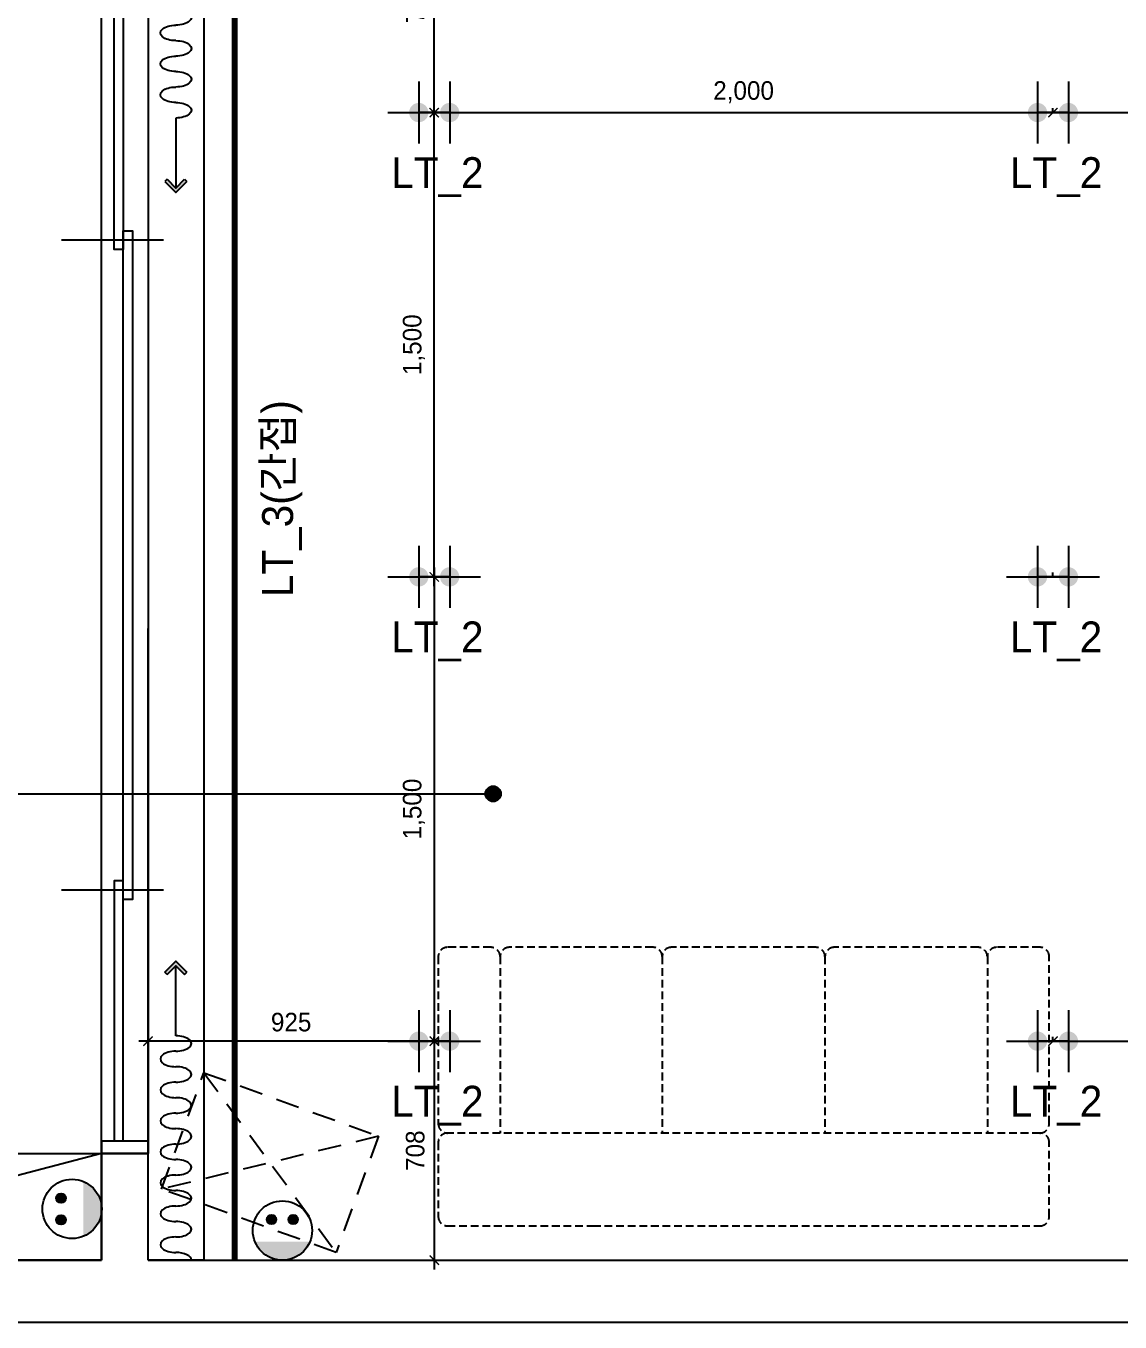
# Model space of a CAD drawing. Header units: inches. Extents: x 38372 to 259385, y 31566 to 93830.
# Drawn here: x 97843 to 101380, y 57893 to 62080 of the extents above; entities that cross this region are included whole.
import ezdxf
from ezdxf.enums import TextEntityAlignment as Align

# ---------------------------------------------------------------- set-up
doc = ezdxf.new("R2010")
doc.units = ezdxf.units.IN
doc.header["$LTSCALE"] = 50
doc.header["$MEASUREMENT"] = 0
doc.header["$PDSIZE"] = 700.071425
doc.linetypes.add('DASHED', pattern=[0.75, 0.5, -0.25])
doc.linetypes.add('HID', pattern=[2.5, 1.5, -1])
for name, color, linetype in [('0-ELC TEXT', 7, 'Continuous'), ('01. F-소품', 3, 'Continuous'), ('04-WIN', 4, 'Continuous'), ('06-FUR', 6, 'Continuous'), ('06-LIGHT', 4, 'Continuous'), ('07-DIM WAL', 5, 'Continuous'), ('2-con', 2, 'Continuous'), ('3.기호.계단선', 30, 'Continuous'), ('4-win', 4, 'Continuous'), ('FUR', 8, 'DASHED'), ('설비', 140, 'Continuous')]:
    doc.layers.add(name, color=color, linetype=linetype)
doc.styles.add('HY 울릉도 L', font='')
doc.styles.add('코레일둥고', font='Korail_Round_Gothic_Medium.ttf')
doc.styles.get('HY 울릉도 L').set_extended_font_data('HY울릉도L')
doc.dimstyles.new('30', dxfattribs={"dimscale": 30, "dimtxt": 2, "dimasz": 1, "dimexe": 1, "dimexo": 1, "dimgap": 1, "dimtad": 1, "dimdec": 0, "dimrnd": 0.05, "dimdsep": 46, "dimlunit": 6, "dimtxsty": 'HY 울릉도 L', "dimblk": 'ARCHTICK', "dimcen": 2.5, "dimdle": 1, "dimclrd": 133, "dimclre": 133, "dimclrt": 30, "dimadec": 0, "dimazin": 0, "dimtfac": 1, "dimtdec": 0, "dimtix": 1, "dimtmove": 2, "dimatfit": 3, "dimldrblk": 'ARCHTICK', "dimfxl": 0, "dimlwd": -1, "dimlwe": -1, "dimarcsym": 0})

# ---------------------------------------------------------------- blocks, each defined once
blk = doc.blocks.new('ffwfr')
at = {"layer": '04-WIN', "color": 8}
for p, q in [((98238, 62197.5), (98238, 60133.3)), ((98288, 61387.5), (97958, 61387.5)), ((98238, 58477.5), (98238, 60133.3)), ((98288, 59287.5), (97958, 59287.5))]:
    blk.add_line(p, q, dxfattribs=at)
for points in [[(98158, 62197.5), (98158, 61357.5), (98128, 61357.5), (98128, 62197.5)], [(98158, 58477.5), (98158, 59317.5), (98128, 59317.5), (98128, 58477.5)], [(98178, 58437.5), (98238, 58437.5), (98238, 58477.5), (98088, 58477.5), (98088, 58437.5)]]:
    blk.add_lwpolyline(points, dxfattribs=at)
blk.add_lwpolyline([(98158, 61417.5), (98188, 61417.5), (98188, 60133.3), (98188, 59257.5), (98158, 59257.5), (98158, 60133.3)], close=True, dxfattribs=at)
at = {"layer": '06-FUR', "color": 8}
for p, q in [((98088, 58437.5), (96768, 58092.5)), ((96768, 58437.5), (98088, 58437.5)), ((98088, 58437.5), (98088, 58092.5)), ((98088, 58092.5), (96768, 58092.5))]:
    blk.add_line(p, q, dxfattribs=at)
at = {"layer": '2-con', "color": 8}
for p, q in [((98088, 58092.5), (98088, 58437.5)), ((98088, 58437.5), (98238, 58437.5)), ((98238, 58092.5), (98238, 58437.5)), ((96768, 58092.5), (98088, 58092.5)), ((98238, 58092.5), (102192, 58092.5)), ((96618, 57892.5), (101992, 57892.5))]:
    blk.add_line(p, q, dxfattribs=at)
at = {"layer": '3.기호.계단선', "color": 8, "linetype": 'HID'}
for p, q in [((98281.8, 58322.3), (98418.6, 58698.2)), ((98418.6, 58698.2), (98845.6, 58117.1)), ((98418.6, 58698.2), (98982.4, 58493)), ((98982.4, 58493), (98281.8, 58322.3)), ((98982.4, 58493), (98845.6, 58117.1)), ((98845.6, 58117.1), (98281.8, 58322.3))]:
    blk.add_line(p, q, dxfattribs=at)
at = {"layer": '4-win', "color": 8}
blk.add_lwpolyline([(98088, 62237.5), (98238, 62237.5), (98238, 58437.5), (98088, 58437.5)], close=True, dxfattribs=at)
at = {"layer": 'FUR', "color": 8}
for p, q in [((99346, 59103.3), (99206, 59103.3)), ((99676, 59103.3), (99406, 59103.3)), ((99870, 59103.3), (99676, 59103.3)), ((100396, 59103.3), (99930, 59103.3)), ((100921, 59103.3), (100456, 59103.3)), ((99176, 59073.3), (99176, 58533.3)), ((99376, 59073.3), (99376, 58503.3)), ((99900, 59073.3), (99900, 58503.3)), ((100426, 59073.3), (100426, 58503.3)), ((100951, 59073.3), (100951, 58503.3))]:
    blk.add_line(p, q, dxfattribs=at)
blk.add_lwpolyline([(101121, 58503.3, 0.414214), (101151, 58533.3), (101151, 59073.3, 0.414214), (101121, 59103.3), (100981, 59103.3, 0.414214), (100951, 59073.3, 0.414214)], format="xyb", dxfattribs=at)
blk.add_lwpolyline([(99206, 58203.3), (99676, 58203.3), (101121, 58203.3, 0.414214), (101151, 58233.3), (101151, 58473.3, 0.414214), (101121, 58503.3), (99676, 58503.3), (99206, 58503.3, 0.414214), (99176, 58473.3), (99176, 58233.3, 0.414214)], format="xyb", close=True, dxfattribs=at)
for centre, start, end in [((99206, 59073.3), 90, 180), ((99346, 59073.3), 0, 90), ((99406, 59073.3), 90, 180), ((99870, 59073.3), 0, 90), ((99930, 59073.3), 90, 180), ((100396, 59073.3), 0, 90), ((100456, 59073.3), 90, 180), ((100921, 59073.3), 0, 90), ((99206, 58533.3), 180, 270)]:
    blk.add_arc(centre, 30, start, end, dxfattribs=at)
blk = doc.blocks.new('ghehrth')
at = {"layer": '06-LIGHT'}
h = blk.add_hatch(color=256, dxfattribs=at)
h.dxf.hatch_style = 1
edge = h.paths.add_edge_path()
edge.add_arc((74745, 23106.8), 31.2, 270, 630)
at = {"color": 1, "linetype": 'Continuous'}
for p, q in [((74745, 23006.8), (74745, 23206.8)), ((74645, 23106.8), (74845, 23106.8))]:
    blk.add_line(p, q, dxfattribs=at)
blk = doc.blocks.new('HEY')
at = {"layer": '06-LIGHT', "color": 1}
blk.add_lwpolyline([(66128.5, 14166.8), (66128.5, 14066.8), (66128.5, 14116.8), (66114.3, 14116.8)], dxfattribs=at)
at = {"layer": '06-LIGHT'}
for p in [(-8616.6, -8940), (-8616.6, -9040)]:
    blk.add_blockref('ghehrth', p, dxfattribs=at)
blk = doc.blocks.new('FFSFDF')
at = {"layer": '01. F-소품'}
blk.add_hatch(color=8, dxfattribs=at).paths.add_polyline_path([(1567672.9, 1746751.1), (1567679.9, 1746744.1), (1567715.3, 1746779.4), (1567679.9, 1746814.8), (1567672.9, 1746807.7), (1567701.2, 1746779.4)])
at = {"layer": '01. F-소품', "color": 8}
for p, q in [((1567474.8, 1746779.4), (1567701.2, 1746779.4)), ((1567672.9, 1746807.7), (1567679.9, 1746814.8)), ((1567672.9, 1746751.1), (1567679.9, 1746744.1))]:
    blk.add_line(p, q, dxfattribs=at)
for points in [[(1567672.9, 1746807.7), (1567701.2, 1746779.4), (1567672.9, 1746751.1)], [(1567679.9, 1746814.8), (1567715.3, 1746779.4), (1567679.9, 1746744.1)]]:
    blk.add_lwpolyline(points, dxfattribs=at)
for centre, start_param, end_param in [((1566799.8, 1746779.4), 1.570796, 4.712389), ((1566899.8, 1746779.4), 1.570796, 4.712389), ((1566999.8, 1746779.4), 1.570796, 4.712389), ((1567099.8, 1746779.4), 1.570796, 4.712389), ((1567199.8, 1746779.4), 1.570796, 4.712389), ((1567299.8, 1746779.4), 1.570796, 4.712389), ((1567399.8, 1746779.4), 1.570796, 4.712389), ((1566749.8, 1746779.4), 6.283185, 7.853982), ((1566849.8, 1746779.4), 4.712389, 7.853982), ((1566949.8, 1746779.4), 4.712389, 7.853982), ((1567049.8, 1746779.4), 4.712389, 7.853982), ((1567149.8, 1746779.4), 4.712389, 7.853982), ((1567249.8, 1746779.4), 4.712389, 7.853982), ((1567349.8, 1746779.4), 4.712389, 7.853982), ((1567449.8, 1746779.4), 4.712389, 7.853982)]:
    blk.add_ellipse(centre, major_axis=(0, -50), ratio=0.5, start_param=start_param, end_param=end_param, dxfattribs=at)
blk = doc.blocks.new('_ArchTick')
at = {"color": 0, "linetype": 'ByBlock', "const_width": 0.15}
blk.add_lwpolyline([(-0.5, -0.5), (0.5, 0.5)], dxfattribs=at)
blk = doc.blocks.new('*D137')
at = {"layer": '07-DIM WAL', "color": 133}
blk.add_line((99133, 61800), (101193, 61800), dxfattribs=at)
at = {"layer": 'Defpoints', "color": 0}
for p in [(99163, 61800), (101163, 61800), (101163, 61800)]:
    blk.add_point(p, dxfattribs=at)
at = {"layer": '07-DIM WAL', "color": 133, "xscale": 30, "yscale": 30, "zscale": 30, "rotation": 180}
blk.add_blockref('_ArchTick', (99163, 61800), dxfattribs=at)
at = {"layer": '07-DIM WAL', "color": 133, "xscale": 30, "yscale": 30, "zscale": 30}
blk.add_blockref('_ArchTick', (101163, 61800), dxfattribs=at)
at = {"layer": '07-DIM WAL', "color": 30, "insert": (100163, 61865.9), "char_height": 60, "attachment_point": 5, "style": 'HY 울릉도 L'}
blk.add_mtext('2,000', dxfattribs=at)
blk = doc.blocks.new('*D142')
at = {"layer": '07-DIM WAL', "color": 133}
blk.add_line((101133, 58800), (101835, 58800), dxfattribs=at)
at = {"layer": 'Defpoints', "color": 0}
for p in [(101163, 58800), (101805, 58800), (101805, 58800)]:
    blk.add_point(p, dxfattribs=at)
at = {"layer": '07-DIM WAL', "color": 133, "xscale": 30, "yscale": 30, "zscale": 30, "rotation": 180}
blk.add_blockref('_ArchTick', (101163, 58800), dxfattribs=at)
at = {"layer": '07-DIM WAL', "color": 133, "xscale": 30, "yscale": 30, "zscale": 30}
blk.add_blockref('_ArchTick', (101805, 58800), dxfattribs=at)
at = {"layer": '07-DIM WAL', "color": 30, "insert": (101484, 58861.3), "char_height": 60, "attachment_point": 5, "style": 'HY 울릉도 L'}
blk.add_mtext('642', dxfattribs=at)
blk = doc.blocks.new('*D143')
at = {"layer": '07-DIM WAL', "color": 133}
for p, q in [((99193, 58800), (98208, 58800)), ((98238, 58814.4), (98238, 58830))]:
    blk.add_line(p, q, dxfattribs=at)
at = {"layer": 'Defpoints', "color": 0}
for p in [(98238, 58800), (99163, 58800), (98238, 58784.4)]:
    blk.add_point(p, dxfattribs=at)
at = {"layer": '07-DIM WAL', "color": 133, "xscale": 30, "yscale": 30, "zscale": 30, "rotation": 180}
blk.add_blockref('_ArchTick', (98238, 58800), dxfattribs=at)
at = {"layer": '07-DIM WAL', "color": 133, "xscale": 30, "yscale": 30, "zscale": 30}
blk.add_blockref('_ArchTick', (99163, 58800), dxfattribs=at)
at = {"layer": '07-DIM WAL', "color": 30, "insert": (98700.5, 58861.3), "char_height": 60, "attachment_point": 5, "style": 'HY 울릉도 L'}
blk.add_mtext('925', dxfattribs=at)
blk = doc.blocks.new('*D144')
at = {"layer": '07-DIM WAL', "color": 133}
blk.add_line((99163, 60270), (99163, 61830), dxfattribs=at)
at = {"layer": 'Defpoints', "color": 0}
for p in [(99163, 61800), (99163, 61800), (99163, 60300)]:
    blk.add_point(p, dxfattribs=at)
at = {"layer": '07-DIM WAL', "color": 133, "xscale": 30, "yscale": 30, "zscale": 30}
for p, rotation in [((99163, 61800), 90), ((99163, 60300), 270)]:
    blk.add_blockref('_ArchTick', p, dxfattribs=dict(at, rotation=rotation))
at = {"layer": '07-DIM WAL', "color": 30, "insert": (99097.1, 61050), "char_height": 60, "attachment_point": 5, "rotation": 90, "style": 'HY 울릉도 L'}
blk.add_mtext('1,500', dxfattribs=at)
blk = doc.blocks.new('*D145')
at = {"layer": '07-DIM WAL', "color": 133}
for p, q in [((99163, 61770), (99163, 62537.5)), ((99193, 62507.5), (99193, 62507.5)), ((99193, 61800), (99193, 61800))]:
    blk.add_line(p, q, dxfattribs=at)
at = {"layer": 'Defpoints', "color": 0}
for p in [(99163, 62507.5), (99163, 62507.5), (99163, 61800)]:
    blk.add_point(p, dxfattribs=at)
at = {"layer": '07-DIM WAL', "color": 133, "xscale": 30, "yscale": 30, "zscale": 30}
for p, rotation in [((99163, 62507.5), 90), ((99163, 61800), 270)]:
    blk.add_blockref('_ArchTick', p, dxfattribs=dict(at, rotation=rotation))
at = {"layer": '07-DIM WAL', "color": 30, "insert": (99101.697422, 62153.75), "char_height": 60, "attachment_point": 5, "rotation": 90, "style": 'HY 울릉도 L'}
blk.add_mtext('708', dxfattribs=at)
blk = doc.blocks.new('*D146')
at = {"layer": '07-DIM WAL', "color": 133}
blk.add_line((101133, 61800), (102693, 61800), dxfattribs=at)
at = {"layer": 'Defpoints', "color": 0}
for p in [(101163, 61800), (102663, 61800), (102663, 61800)]:
    blk.add_point(p, dxfattribs=at)
at = {"layer": '07-DIM WAL', "color": 133, "xscale": 30, "yscale": 30, "zscale": 30, "rotation": 180}
blk.add_blockref('_ArchTick', (101163, 61800), dxfattribs=at)
at = {"layer": '07-DIM WAL', "color": 133, "xscale": 30, "yscale": 30, "zscale": 30}
blk.add_blockref('_ArchTick', (102663, 61800), dxfattribs=at)
at = {"layer": '07-DIM WAL', "color": 30, "insert": (101913, 61865.9), "char_height": 60, "attachment_point": 5, "style": 'HY 울릉도 L'}
blk.add_mtext('1,500', dxfattribs=at)
blk = doc.blocks.new('*D147')
at = {"layer": '07-DIM WAL', "color": 133}
blk.add_line((99163, 60330), (99163, 58770), dxfattribs=at)
at = {"layer": 'Defpoints', "color": 0}
for p in [(99163, 60300), (99163, 58800), (99163, 58800)]:
    blk.add_point(p, dxfattribs=at)
at = {"layer": '07-DIM WAL', "color": 133, "xscale": 30, "yscale": 30, "zscale": 30}
for p, rotation in [((99163, 60300), 90), ((99163, 58800), 270)]:
    blk.add_blockref('_ArchTick', p, dxfattribs=dict(at, rotation=rotation))
at = {"layer": '07-DIM WAL', "color": 30, "insert": (99097.1, 59550), "char_height": 60, "attachment_point": 5, "rotation": 90, "style": 'HY 울릉도 L'}
blk.add_mtext('1,500', dxfattribs=at)
blk = doc.blocks.new('*D148')
at = {"layer": '07-DIM WAL', "color": 133}
for p, q in [((99163, 58830), (99163, 58062.5)), ((99193, 58800), (99193, 58800)), ((99193, 58092.5), (99193, 58092.5))]:
    blk.add_line(p, q, dxfattribs=at)
at = {"layer": 'Defpoints', "color": 0}
for p in [(99163, 58800), (99163, 58092.5), (99163, 58092.5)]:
    blk.add_point(p, dxfattribs=at)
at = {"layer": '07-DIM WAL', "color": 133, "xscale": 30, "yscale": 30, "zscale": 30}
for p, rotation in [((99163, 58800), 90), ((99163, 58092.5), 270)]:
    blk.add_blockref('_ArchTick', p, dxfattribs=dict(at, rotation=rotation))
at = {"layer": '07-DIM WAL', "color": 30, "insert": (99101.697422, 58446.25), "char_height": 60, "attachment_point": 5, "rotation": 90, "style": 'HY 울릉도 L'}
blk.add_mtext('708', dxfattribs=at)

msp = doc.modelspace()

# ---------------------------------------------------------------- hatches: boundary and pattern name
at = {"layer": '0-ELC TEXT'}
h = msp.add_hatch(color=256, dxfattribs=at)
h.dxf.hatch_style = 1
edge = h.paths.add_edge_path()
edge.add_arc((99353.5, 59599.1), 25, -180, 180, ccw=False)
at = {"layer": '설비'}
h = msp.add_hatch(color=10, dxfattribs=at)
edge = h.paths.add_edge_path()
edge.add_line((98028.3, 58169.1), (98028.3, 58346.9))
edge.add_ellipse((97992.4, 58258), major_axis=(-67.8, -67.8), ratio=1, start_angle=66.9578, end_angle=203.0422, ccw=False)
h = msp.add_hatch(color=10, dxfattribs=at)
edge = h.paths.add_edge_path()
edge.add_arc((97956.6, 58293), 15.3, 0, 360)
h = msp.add_hatch(color=10, dxfattribs=at)
edge = h.paths.add_edge_path()
edge.add_arc((97956.6, 58223), 15.3, 0, 360)
h = msp.add_hatch(color=10, dxfattribs=at)
edge = h.paths.add_edge_path()
edge.add_arc((98637.1, 58224.1), 15.3, 0, 360)
h = msp.add_hatch(color=10, dxfattribs=at)
edge = h.paths.add_edge_path()
edge.add_arc((98707.2, 58224.1), 15.3, 0, 360)
h = msp.add_hatch(color=10, dxfattribs=at)
edge = h.paths.add_edge_path()
edge.add_line((98583.3, 58152.5), (98761, 58152.5))
edge.add_ellipse((98672.2, 58188.3), major_axis=(-67.8, 67.8), ratio=1, start_angle=66.9578, end_angle=203.0422, ccw=False)

# ---------------------------------------------------------------- linework, layer by layer
at = {"layer": '0-ELC TEXT'}
msp.add_line((96317.7, 59599.1), (99353.5, 59599.1), dxfattribs=at)
msp.add_circle((99353.5, 59599.1), 25, dxfattribs=at)
at = {"layer": '06-LIGHT'}
msp.add_lwpolyline([(98238, 62507.5), (98418, 62507.5), (98418, 58092.5), (98238, 58092.5)], dxfattribs=at)
at = {"layer": '06-LIGHT', "color": 10, "linetype": 'HID', "const_width": 20}
msp.add_lwpolyline([(98518, 58092.5), (98518, 62507.5)], dxfattribs=at)
at = {"layer": '설비', "color": 10}
for centre, radius in [((97992.4, 58258), 95.8), ((97956.6, 58293), 15.3), ((98672.2, 58188.3), 95.8), ((97956.6, 58223), 15.3), ((98637.1, 58224.1), 15.3), ((98707.2, 58224.1), 15.3)]:
    msp.add_circle(centre, radius, dxfattribs=at)

# ---------------------------------------------------------------- block references
msp.add_blockref('ffwfr', (0, 0))
at = {"color": 0, "xscale": -1, "rotation": 90}
msp.add_blockref('FFSFDF', (1845107.4, 1629257.3), dxfattribs=at)
at = {"color": 0, "rotation": 90.00000000000001}
msp.add_blockref('FFSFDF', (1845107.4, -1508657.3), dxfattribs=at)
at = {"layer": '06-LIGHT', "rotation": 270}
for p in [(85046.2, 127928.5), (87046.2, 127928.5), (85046.2, 126428.5), (87046.2, 126428.5), (85046.2, 124928.5), (87046.2, 124928.5)]:
    msp.add_blockref('HEY', p, dxfattribs=at)

# ---------------------------------------------------------------- texts
at = {"layer": '설비', "color": 30, "style": '코레일둥고'}
for p in [(99024.1, 61655.9), (101024.1, 61655.9), (99024.1, 60155.9), (101024.1, 60155.9), (99024.1, 58655.9), (101024.1, 58655.9)]:
    msp.add_text('LT_2', height=100, dxfattribs=at).set_placement(p, align=Align.TOP_LEFT)
msp.add_text('LT_3(간접)', height=100, rotation=90, dxfattribs=at).set_placement((98606.7, 60234.6), align=Align.TOP_LEFT)

# ---------------------------------------------------------------- dimensions: what is measured, and where the dimension line sits
at = {"layer": '07-DIM WAL'}
for base, p1, p2, picture, middle in [((99163, 62507.5), (99163, 61800), (99163, 62507.5), '*D145', (99101.697422, 62153.75)), ((99163, 61800), (99163, 60300), (99163, 61800), '*D144', (99097.1, 61050)), ((99163, 58800), (99163, 60300), (99163, 58800), '*D147', (99097.1, 59550)), ((99163, 58092.5), (99163, 58800), (99163, 58092.5), '*D148', (99101.697422, 58446.25))]:
    dim = msp.add_linear_dim(base=base, p1=p1, p2=p2, angle=90, dimstyle='30', override={"dimfxl": 1.25}, dxfattribs=at)
    dim.commit()
    dim.dimension.update_dxf_attribs({"geometry": picture, "text_midpoint": middle})
for base, p1, p2, picture, middle in [((101163, 61800), (99163, 61800), (101163, 61800), '*D137', (100163, 61865.9)), ((102663, 61800), (101163, 61800), (102663, 61800), '*D146', (101913, 61865.9)), ((98238, 58800), (99163, 58800), (98238, 58784.4), '*D143', (98700.5, 58861.3)), ((101805, 58800), (101163, 58800), (101805, 58800), '*D142', (101484, 58861.3))]:
    dim = msp.add_linear_dim(base=base, p1=p1, p2=p2, dimstyle='30', override={"dimfxl": 1.25}, dxfattribs=at)
    dim.commit()
    dim.dimension.update_dxf_attribs({"geometry": picture, "text_midpoint": middle})

doc.saveas('drawing.dxf')
